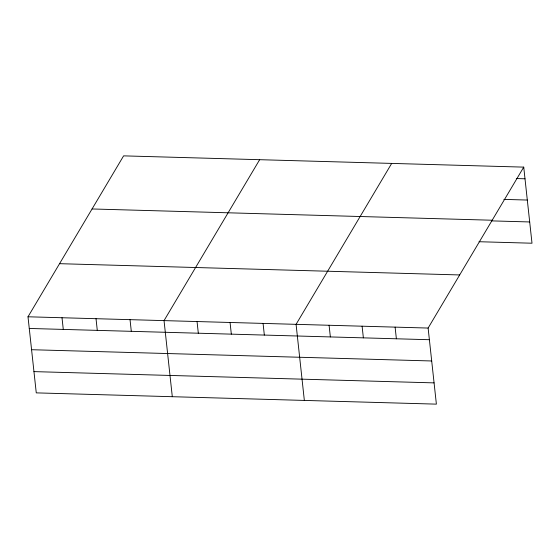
<?xml version="1.0" encoding="UTF-8"?>
<svg xmlns="http://www.w3.org/2000/svg" width="560" height="560" viewBox="0 0 560 560"><rect width="100%" height="100%" fill="white"/><g stroke="black" fill="none" stroke-linecap="round" stroke-linejoin="round"><path stroke-width="0.84" d="M523.733 167.125L428.12 328.055L436.387 404.138L36.267 392.875L28 316.785L123.613 155.862L523.733 167.125L532 243.215L479.01 241.724M259.658 159.691L164.038 320.614L172.305 396.704M391.692 163.408L296.079 324.338L304.346 400.421M516.313 178.549L525 178.794M503.86 199.388L527.31 200.053M92.064 208.964L492.184 220.234M491.47 220.878L529.69 221.956M59.556 263.683L459.676 274.946M28 316.785L428.12 328.055M29.267 328.454L429.387 339.717M31.577 349.713L431.697 360.976M33.957 371.616L434.077 382.879M395.108 327.124L396.375 338.786M362.103 326.193L363.37 337.855M329.091 325.262L330.358 336.931M263.067 323.407L264.341 335.069M230.062 322.476L231.329 334.138M197.05 321.545L198.317 333.214M130.032 319.662L131.299 331.324M96.019 318.703L97.286 330.365M62.013 317.744L63.28 329.406"/></g></svg>
